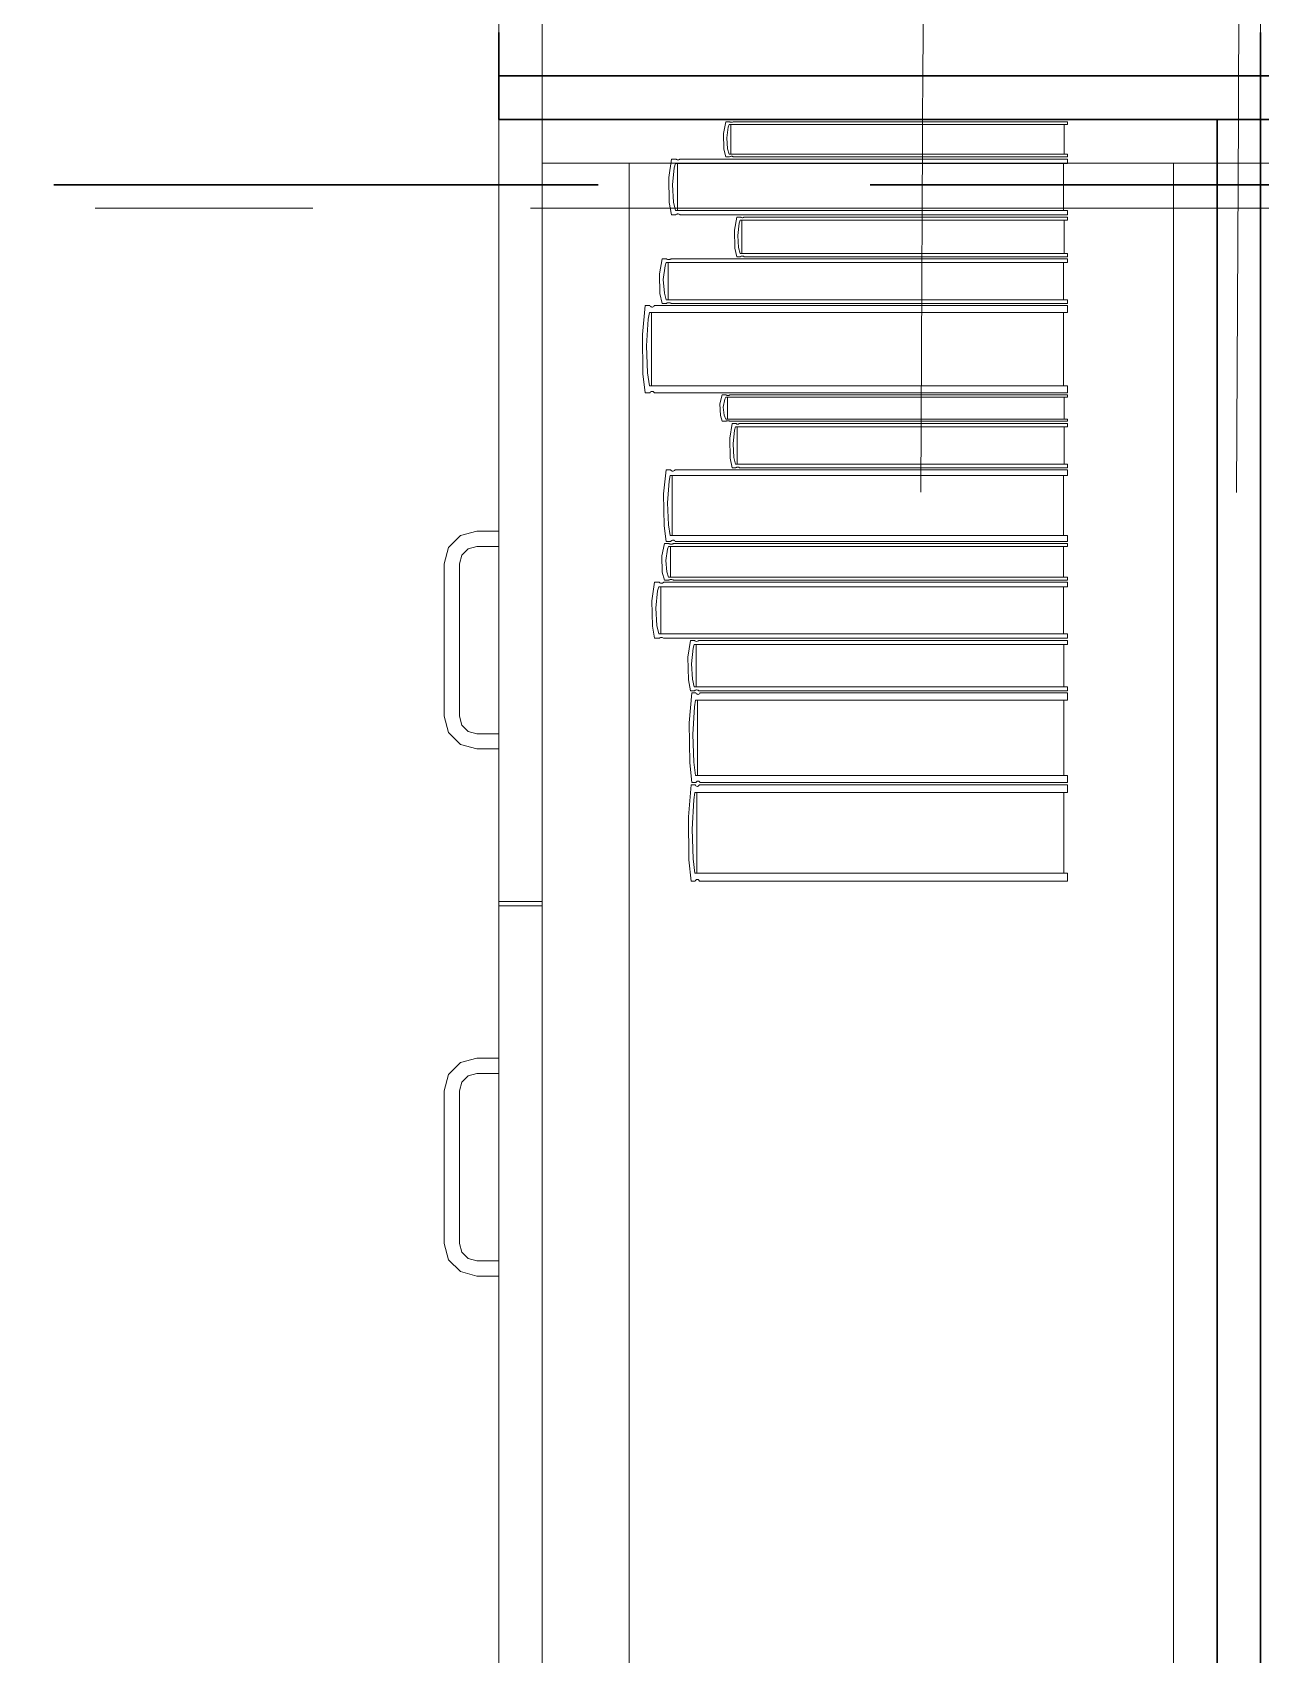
# Model space of a CAD drawing. Header units: inches. Extents: x -19 to 5698, y -728 to 92.
# Drawn here: x 104.646 to 105.21, y 20.236 to 20.981 of the extents above; entities that cross this region are included whole.
import ezdxf

# ---------------------------------------------------------------- set-up
doc = ezdxf.new("R2010")
doc.units = ezdxf.units.IN
doc.header["$MEASUREMENT"] = 0
doc.set_wipeout_variables(frame=1)
for name, pattern in [('HIDDEN', [0.375, 0.25, -0.125]), ('Punto & Raya', [0.65, 0.5, -0.075, 0, -0.075]), ('RAYITAS', [0.375, 0.25, -0.125]), ('Wipeout_Contour', [1, 0, -1])]:
    doc.linetypes.add(name, pattern=pattern)
for name, color, linetype, lineweight in [('00 conduct tomacorr', 120, 'HIDDEN', 30), ('T-TECHO-E', 150, 'Continuous', 20), ('TOMACORRIENTE', 22, 'RAYITAS', 9)]:
    doc.layers.add(name, color=color, linetype=linetype, lineweight=lineweight)
doc.layers.add('02 _ ARQ _ ALB _ Ejes Generales', color=251, linetype='Continuous')
doc.layers.add('Interior - Mobiliario', color=7, linetype='Continuous')

# ---------------------------------------------------------------- blocks, each defined once
blk = doc.blocks.new('a')
at = {"layer": 'TOMACORRIENTE', "ltscale": 0.05}
h = blk.add_hatch(color=4, dxfattribs=at)
edge = h.paths.add_edge_path()
edge.add_arc((0, 0.0752), 0.02106, 0, 360)
at = {"layer": 'TOMACORRIENTE', "color": 4}
for p, q in [((-0.14553, 0.09625), (-0.0515, 0.09625)), ((-0.09851, 0.09625), (-0.09851, -0.09657)), ((0, 0.09625), (0, -0.09625)), ((0.06232, -0.09625), (0.06232, 0.09625))]:
    blk.add_line(p, q, dxfattribs=at)
blk.add_circle((0, 0.0752), 0.02106, dxfattribs=at)
blk = doc.blocks.new('CABLE 3FACE')
at = {"layer": 'T-TECHO-E', "rotation": 59.94170052614085}
blk.add_blockref('a', (0, 0), dxfattribs=at)

msp = doc.modelspace()

# ---------------------------------------------------------------- linework, layer by layer
at = {"layer": 'Interior - Mobiliario', "color": 175, "linetype": 'Continuous', "lineweight": 13}
for p, q in [((105.21026, 22.46074), (105.21026, 20.96074)), ((105.21026, 20.96074), (105.21026, 21.00074)), ((105.21026, 20.96074), (105.21026, 20.98074)), ((105.56026, 20.96074), (105.21026, 20.96074)), ((105.54026, 20.96074), (105.21026, 20.96074)), ((105.21026, 20.96074), (105.56026, 20.96074)), ((105.56026, 20.96074), (105.21026, 20.96074)), ((105.54026, 20.96074), (105.21026, 20.96074)), ((105.21026, 20.96074), (105.56026, 20.96074)), ((104.88026, 19.48074), (104.88026, 20.94074)), ((104.88026, 20.94074), (105.19026, 20.94074)), ((105.19026, 20.94074), (105.19026, 19.48074)), ((104.96369, 20.92715), (104.9635, 20.93436)), ((104.965, 20.93228), (104.9654, 20.92732)), ((104.93839, 20.91406), (104.93962, 20.92262)), ((104.93962, 20.92262), (104.94159, 20.92262)), ((104.94159, 20.92262), (104.94174, 20.92248)), ((104.94174, 20.92248), (104.94198, 20.92234)), ((104.94198, 20.92234), (104.94223, 20.92224)), ((104.94223, 20.92224), (104.9425, 20.92219)), ((104.9425, 20.92219), (104.94277, 20.9222)), ((104.94277, 20.9222), (104.94303, 20.92226)), ((104.94303, 20.92226), (104.94328, 20.92236)), ((104.94328, 20.92236), (104.94351, 20.92252)), ((104.94351, 20.92252), (104.94361, 20.92262)), ((104.94361, 20.92262), (105.1216, 20.92262)), ((104.96455, 20.92362), (104.96369, 20.92715)), ((104.96626, 20.92362), (104.96455, 20.92362)), ((104.9654, 20.92732), (104.96612, 20.92491)), ((104.96612, 20.92491), (105.1216, 20.92491)), ((104.96634, 20.92368), (104.96626, 20.92362)), ((104.96654, 20.92378), (104.96634, 20.92368)), ((104.96676, 20.92385), (104.96654, 20.92378)), ((104.96699, 20.92388), (104.96676, 20.92385)), ((104.96722, 20.92389), (104.96699, 20.92388)), ((104.96745, 20.92386), (104.96722, 20.92389)), ((104.96767, 20.9238), (104.96745, 20.92386)), ((104.96787, 20.92371), (104.96767, 20.9238)), ((104.968, 20.92362), (104.96787, 20.92371)), ((105.1216, 20.92362), (104.968, 20.92362)), ((105.1216, 20.92491), (105.1216, 20.92362)), ((105.1216, 20.92262), (105.1216, 20.92057)), ((104.88026, 19.50074), (104.88026, 20.92074)), ((104.88026, 20.92074), (104.92026, 20.92074)), ((104.92026, 20.92074), (105.17026, 20.92074)), ((104.92026, 20.92074), (104.92026, 19.50074)), ((104.93862, 20.90259), (104.93839, 20.91406)), ((104.9409, 20.91862), (104.94014, 20.91076)), ((104.94144, 20.92057), (104.9409, 20.91862)), ((105.1216, 20.92057), (104.94144, 20.92057)), ((104.94235, 20.89902), (104.94235, 20.92057)), ((105.11978, 20.92057), (105.11978, 20.89902)), ((105.17026, 19.50074), (105.17026, 20.92074)), ((104.94014, 20.91076), (104.9406, 20.90286)), ((104.93962, 20.89697), (104.93862, 20.90259)), ((104.9406, 20.90286), (104.94144, 20.89902)), ((104.94159, 20.89697), (104.93962, 20.89697)), ((104.94144, 20.89902), (105.1216, 20.89902)), ((104.9417, 20.89707), (104.94159, 20.89697)), ((104.94193, 20.89722), (104.9417, 20.89707)), ((104.94218, 20.89733), (104.94193, 20.89722)), ((104.94244, 20.89739), (104.94218, 20.89733)), ((104.94271, 20.89739), (104.94244, 20.89739)), ((104.94297, 20.89735), (104.94271, 20.89739)), ((104.94323, 20.89725), (104.94297, 20.89735)), ((104.94346, 20.8971), (104.94323, 20.89725)), ((104.94361, 20.89697), (104.94346, 20.8971)), ((105.1216, 20.89697), (104.94361, 20.89697)), ((104.96863, 20.8899), (104.96965, 20.89597)), ((104.96965, 20.89597), (104.9713, 20.89597)), ((104.97072, 20.89313), (104.97009, 20.88755)), ((104.97117, 20.89451), (104.97072, 20.89313)), ((105.1216, 20.89451), (104.97117, 20.89451)), ((104.9713, 20.89597), (104.97143, 20.89587)), ((104.97143, 20.89587), (104.97162, 20.89576)), ((104.97162, 20.89576), (104.97184, 20.8957)), ((104.97184, 20.8957), (104.97206, 20.89566)), ((104.97193, 20.87923), (104.97193, 20.89451)), ((104.97206, 20.89566), (104.97228, 20.89567)), ((104.97228, 20.89567), (104.9725, 20.89571)), ((104.9725, 20.89571), (104.97271, 20.89578)), ((104.97271, 20.89578), (104.9729, 20.8959)), ((104.9729, 20.8959), (104.97299, 20.89597)), ((104.97299, 20.89597), (105.1216, 20.89597)), ((105.12008, 20.89451), (105.12008, 20.87923)), ((105.1216, 20.89902), (105.1216, 20.89697)), ((105.1216, 20.89597), (105.1216, 20.89451)), ((104.96882, 20.88176), (104.96863, 20.8899)), ((104.97009, 20.88755), (104.97047, 20.88195)), ((104.93411, 20.86995), (104.93536, 20.87677)), ((104.93536, 20.87677), (104.93739, 20.87677)), ((104.93739, 20.87677), (104.93754, 20.87666)), ((104.93935, 20.87669), (104.93945, 20.87677)), ((104.93945, 20.87677), (105.1216, 20.87677)), ((104.96965, 20.87777), (104.96882, 20.88176)), ((104.9713, 20.87777), (104.96965, 20.87777)), ((104.97047, 20.88195), (104.97117, 20.87923)), ((104.97117, 20.87923), (105.1216, 20.87923)), ((104.97139, 20.87784), (104.9713, 20.87777)), ((104.97158, 20.87795), (104.97139, 20.87784)), ((104.97179, 20.87803), (104.97158, 20.87795)), ((104.97201, 20.87807), (104.97179, 20.87803)), ((104.97223, 20.87808), (104.97201, 20.87807)), ((104.97245, 20.87804), (104.97223, 20.87808)), ((104.97266, 20.87797), (104.97245, 20.87804)), ((104.97286, 20.87787), (104.97266, 20.87797)), ((104.97299, 20.87777), (104.97286, 20.87787)), ((105.1216, 20.87777), (104.97299, 20.87777)), ((105.1216, 20.87923), (105.1216, 20.87777)), ((105.1216, 20.87677), (105.1216, 20.87514)), ((104.93434, 20.86081), (104.93411, 20.86995)), ((104.93667, 20.87359), (104.9359, 20.86732)), ((104.93723, 20.87514), (104.93667, 20.87359)), ((105.1216, 20.87514), (104.93723, 20.87514)), ((104.93754, 20.87666), (104.93778, 20.87655)), ((104.93778, 20.87655), (104.93804, 20.87647)), ((104.93804, 20.87647), (104.93831, 20.87643)), ((104.93816, 20.85796), (104.93816, 20.87514)), ((104.93831, 20.87643), (104.93859, 20.87644)), ((104.93859, 20.87644), (104.93886, 20.87648)), ((104.93886, 20.87648), (104.93911, 20.87657)), ((104.93911, 20.87657), (104.93935, 20.87669)), ((105.11974, 20.87514), (105.11974, 20.85796)), ((104.9359, 20.86732), (104.93637, 20.86102)), ((104.92629, 20.84197), (104.92759, 20.85532)), ((104.92759, 20.85532), (104.9297, 20.85532)), ((104.9297, 20.85532), (104.92986, 20.85511)), ((104.92986, 20.85511), (104.93011, 20.85488)), ((104.93011, 20.85488), (104.93038, 20.85473)), ((104.93038, 20.85473), (104.93067, 20.85465)), ((104.93067, 20.85465), (104.93095, 20.85466)), ((104.93095, 20.85466), (104.93123, 20.85475)), ((104.93123, 20.85475), (104.9315, 20.85492)), ((104.9315, 20.85492), (104.93174, 20.85517)), ((104.93174, 20.85517), (104.93185, 20.85532)), ((104.93185, 20.85532), (105.1216, 20.85532)), ((104.93536, 20.85632), (104.93434, 20.86081)), ((104.93739, 20.85632), (104.93536, 20.85632)), ((104.93637, 20.86102), (104.93723, 20.85796)), ((104.93723, 20.85796), (105.1216, 20.85796)), ((104.93749, 20.8564), (104.93739, 20.85632)), ((104.93773, 20.85653), (104.93749, 20.8564)), ((104.93798, 20.85661), (104.93773, 20.85653)), ((104.93825, 20.85666), (104.93798, 20.85661)), ((104.93853, 20.85666), (104.93825, 20.85666)), ((104.9388, 20.85663), (104.93853, 20.85666)), ((104.93906, 20.85655), (104.9388, 20.85663)), ((104.9393, 20.85643), (104.93906, 20.85655)), ((104.93945, 20.85632), (104.9393, 20.85643)), ((105.1216, 20.85632), (104.93945, 20.85632)), ((105.1216, 20.85796), (105.1216, 20.85632)), ((105.1216, 20.85532), (105.1216, 20.85212)), ((104.92896, 20.84908), (104.92815, 20.8368)), ((104.92953, 20.85212), (104.92896, 20.84908)), ((105.1216, 20.85212), (104.92953, 20.85212)), ((104.9305, 20.81847), (104.9305, 20.85212)), ((105.11966, 20.85212), (105.11966, 20.81847)), ((104.92653, 20.82405), (104.92629, 20.84197)), ((104.92815, 20.8368), (104.92864, 20.82447)), ((104.92759, 20.81527), (104.92653, 20.82405)), ((104.92864, 20.82447), (104.92953, 20.81847)), ((104.92953, 20.81847), (105.1216, 20.81847)), ((105.1216, 20.81847), (105.1216, 20.81527)), ((104.9297, 20.81527), (104.92759, 20.81527)), ((104.92981, 20.81542), (104.9297, 20.81527)), ((104.93006, 20.81567), (104.92981, 20.81542)), ((104.93032, 20.81584), (104.93006, 20.81567)), ((104.9306, 20.81593), (104.93032, 20.81584)), ((104.93089, 20.81594), (104.9306, 20.81593)), ((104.93117, 20.81587), (104.93089, 20.81594)), ((104.93144, 20.81571), (104.93117, 20.81587)), ((104.93169, 20.81548), (104.93144, 20.81571)), ((104.93185, 20.81527), (104.93169, 20.81548)), ((105.1216, 20.81527), (104.93185, 20.81527)), ((104.96191, 20.81025), (104.96298, 20.81427)), ((104.96211, 20.80487), (104.96191, 20.81025)), ((104.96298, 20.81427), (104.9647, 20.81427)), ((104.96409, 20.81239), (104.96343, 20.8087)), ((104.96456, 20.81331), (104.96409, 20.81239)), ((105.1216, 20.81331), (104.96456, 20.81331)), ((104.9647, 20.81427), (104.96483, 20.8142)), ((104.96483, 20.8142), (104.96504, 20.81414)), ((104.96504, 20.81414), (104.96526, 20.81409)), ((104.96526, 20.81409), (104.96549, 20.81407)), ((104.96536, 20.80319), (104.96536, 20.81331)), ((104.96549, 20.81407), (104.96572, 20.81407)), ((104.96572, 20.81407), (104.96595, 20.8141)), ((104.96595, 20.8141), (104.96617, 20.81415)), ((104.96617, 20.81415), (104.96637, 20.81422)), ((104.96637, 20.81422), (104.96646, 20.81427)), ((104.96646, 20.81427), (105.1216, 20.81427)), ((105.12002, 20.81331), (105.12002, 20.80319)), ((105.1216, 20.81427), (105.1216, 20.81331)), ((104.96298, 20.80223), (104.96211, 20.80487)), ((104.96343, 20.8087), (104.96383, 20.805)), ((104.96383, 20.805), (104.96456, 20.80319)), ((104.96456, 20.80319), (105.1216, 20.80319)), ((104.96479, 20.80228), (104.9647, 20.80223)), ((104.96499, 20.80235), (104.96479, 20.80228)), ((104.96521, 20.8024), (104.96499, 20.80235)), ((104.96544, 20.80243), (104.96521, 20.8024)), ((104.96567, 20.80243), (104.96544, 20.80243)), ((104.9659, 20.80241), (104.96567, 20.80243)), ((104.96612, 20.80236), (104.9659, 20.80241)), ((104.96633, 20.8023), (104.96612, 20.80236)), ((104.96646, 20.80223), (104.96633, 20.8023)), ((105.1216, 20.80319), (105.1216, 20.80223)), ((104.9647, 20.80223), (104.96298, 20.80223)), ((104.96645, 20.79443), (104.96749, 20.80123)), ((105.1216, 20.80223), (104.96646, 20.80223)), ((104.96749, 20.80123), (104.96916, 20.80123)), ((104.96857, 20.79805), (104.96793, 20.79181)), ((104.96903, 20.7996), (104.96857, 20.79805)), ((105.1216, 20.7996), (104.96903, 20.7996)), ((104.96916, 20.80123), (104.96929, 20.80112)), ((104.96929, 20.80112), (104.96949, 20.801)), ((104.96949, 20.801), (104.96971, 20.80093)), ((104.96971, 20.80093), (104.96993, 20.80089)), ((104.9698, 20.78248), (104.9698, 20.7996)), ((104.96993, 20.80089), (104.97016, 20.80089)), ((104.97016, 20.80089), (104.97038, 20.80094)), ((104.97038, 20.80094), (104.97059, 20.80103)), ((104.97059, 20.80103), (104.97079, 20.80115)), ((104.97079, 20.80115), (104.97087, 20.80123)), ((104.97087, 20.80123), (105.1216, 20.80123)), ((105.12006, 20.7996), (105.12006, 20.78248)), ((105.1216, 20.80123), (105.1216, 20.7996)), ((104.96665, 20.78532), (104.96645, 20.79443)), ((104.96793, 20.79181), (104.96832, 20.78553)), ((104.96749, 20.78085), (104.96665, 20.78532)), ((104.96916, 20.78085), (104.96749, 20.78085)), ((104.96832, 20.78553), (104.96903, 20.78248)), ((104.96903, 20.78248), (105.1216, 20.78248)), ((104.96925, 20.78093), (104.96916, 20.78085)), ((104.96944, 20.78105), (104.96925, 20.78093)), ((104.96966, 20.78114), (104.96944, 20.78105)), ((104.96988, 20.78119), (104.96966, 20.78114)), ((104.97011, 20.78119), (104.96988, 20.78119)), ((104.97033, 20.78116), (104.97011, 20.78119)), ((104.97055, 20.78108), (104.97033, 20.78116)), ((104.97074, 20.78096), (104.97055, 20.78108)), ((104.97087, 20.78085), (104.97074, 20.78096)), ((105.1216, 20.78085), (104.97087, 20.78085)), ((105.1216, 20.78248), (105.1216, 20.78085)), ((104.93602, 20.76891), (104.93726, 20.77985)), ((104.93726, 20.77985), (104.93927, 20.77985)), ((104.93856, 20.77474), (104.93779, 20.76468)), ((104.93911, 20.77723), (104.93856, 20.77474)), ((105.1216, 20.77723), (104.93911, 20.77723)), ((104.93927, 20.77985), (104.93942, 20.77968)), ((104.93942, 20.77968), (104.93966, 20.77949)), ((104.93966, 20.77949), (104.93991, 20.77936)), ((104.93991, 20.77936), (104.94018, 20.7793)), ((104.94003, 20.74968), (104.94003, 20.77723)), ((104.94018, 20.7793), (104.94045, 20.77931)), ((104.94045, 20.77931), (104.94072, 20.77939)), ((104.94072, 20.77939), (104.94097, 20.77953)), ((104.94097, 20.77953), (104.94121, 20.77972)), ((104.94121, 20.77972), (104.94131, 20.77985)), ((104.94131, 20.77985), (105.1216, 20.77985)), ((105.11976, 20.77723), (105.11976, 20.74968)), ((105.1216, 20.77985), (105.1216, 20.77723)), ((104.93625, 20.75425), (104.93602, 20.76891)), ((104.93779, 20.76468), (104.93826, 20.75459)), ((104.84276, 20.74973), (104.85026, 20.75174)), ((104.85026, 20.75174), (104.86026, 20.75174)), ((104.86026, 20.75174), (104.86026, 20.74474)), ((104.93726, 20.74705), (104.93625, 20.75425)), ((104.93826, 20.75459), (104.93911, 20.74968)), ((104.83526, 20.73674), (104.83727, 20.74424)), ((104.83727, 20.74424), (104.84276, 20.74973)), ((104.84626, 20.74366), (104.84333, 20.74074)), ((104.85026, 20.74474), (104.84626, 20.74366)), ((104.86026, 20.74474), (104.85026, 20.74474)), ((104.9352, 20.74046), (104.93645, 20.74605)), ((104.93645, 20.74605), (104.93846, 20.74605)), ((104.93775, 20.74344), (104.93698, 20.7383)), ((104.93927, 20.74705), (104.93726, 20.74705)), ((104.9383, 20.74471), (104.93775, 20.74344)), ((105.1216, 20.74471), (104.9383, 20.74471)), ((104.93846, 20.74605), (104.93861, 20.74596)), ((104.93861, 20.74596), (104.93885, 20.74587)), ((104.93885, 20.74587), (104.93911, 20.7458)), ((104.93911, 20.74968), (105.1216, 20.74968)), ((104.93911, 20.7458), (104.93938, 20.74577)), ((104.93922, 20.73063), (104.93922, 20.74471)), ((104.93937, 20.74718), (104.93927, 20.74705)), ((104.9396, 20.74738), (104.93937, 20.74718)), ((104.93938, 20.74577), (104.93965, 20.74578)), ((104.93985, 20.74752), (104.9396, 20.74738)), ((104.93965, 20.74578), (104.93992, 20.74582)), ((104.94012, 20.74759), (104.93985, 20.74752)), ((104.93992, 20.74582), (104.94017, 20.74589)), ((104.94039, 20.7476), (104.94012, 20.74759)), ((104.94017, 20.74589), (104.94041, 20.74599)), ((104.94066, 20.74754), (104.94039, 20.7476)), ((104.94041, 20.74599), (104.94051, 20.74605)), ((104.94051, 20.74605), (105.1216, 20.74605)), ((104.94092, 20.74742), (104.94066, 20.74754)), ((104.94116, 20.74723), (104.94092, 20.74742)), ((104.94131, 20.74705), (104.94116, 20.74723)), ((105.1216, 20.74705), (104.94131, 20.74705)), ((105.11975, 20.74471), (105.11975, 20.73063)), ((105.1216, 20.74968), (105.1216, 20.74705)), ((105.1216, 20.74605), (105.1216, 20.74471)), ((104.83526, 20.66674), (104.83526, 20.73674)), ((104.84333, 20.74074), (104.84226, 20.73674)), ((104.84226, 20.73674), (104.84226, 20.66674)), ((104.93543, 20.73296), (104.9352, 20.74046)), ((104.93698, 20.7383), (104.93745, 20.73314)), ((104.93063, 20.7197), (104.9319, 20.72829)), ((104.9319, 20.72829), (104.93397, 20.72829)), ((104.93397, 20.72829), (104.93412, 20.72815)), ((104.93412, 20.72815), (104.93437, 20.728)), ((104.93437, 20.728), (104.93463, 20.7279)), ((104.93463, 20.7279), (104.93491, 20.72786)), ((104.93491, 20.72786), (104.93519, 20.72786)), ((104.93519, 20.72786), (104.93546, 20.72792)), ((104.93645, 20.72929), (104.93543, 20.73296)), ((104.93546, 20.72792), (104.93572, 20.72803)), ((104.93572, 20.72803), (104.93596, 20.72819)), ((104.93596, 20.72819), (104.93607, 20.72829)), ((104.93607, 20.72829), (105.1216, 20.72829)), ((104.93846, 20.72929), (104.93645, 20.72929)), ((104.93745, 20.73314), (104.9383, 20.73063)), ((104.9383, 20.73063), (105.1216, 20.73063)), ((104.93856, 20.72935), (104.93846, 20.72929)), ((104.9388, 20.72945), (104.93856, 20.72935)), ((104.93905, 20.72953), (104.9388, 20.72945)), ((104.93932, 20.72956), (104.93905, 20.72953)), ((104.93959, 20.72957), (104.93932, 20.72956)), ((104.93986, 20.72954), (104.93959, 20.72957)), ((104.94012, 20.72947), (104.93986, 20.72954)), ((104.94036, 20.72938), (104.94012, 20.72947)), ((104.94051, 20.72929), (104.94036, 20.72938)), ((105.1216, 20.72929), (104.94051, 20.72929)), ((105.1216, 20.73063), (105.1216, 20.72929)), ((105.1216, 20.72829), (105.1216, 20.72623)), ((104.93324, 20.72428), (104.93245, 20.71638)), ((104.9338, 20.72623), (104.93324, 20.72428)), ((105.1216, 20.72623), (104.9338, 20.72623)), ((104.93475, 20.70461), (104.93475, 20.72623)), ((105.11971, 20.72623), (105.11971, 20.70461)), ((104.93087, 20.70819), (104.93063, 20.7197)), ((104.93245, 20.71638), (104.93293, 20.70846)), ((104.9319, 20.70255), (104.93087, 20.70819)), ((104.93293, 20.70846), (104.9338, 20.70461)), ((104.93397, 20.70255), (104.9319, 20.70255)), ((104.9338, 20.70461), (105.1216, 20.70461)), ((104.93407, 20.70265), (104.93397, 20.70255)), ((104.93431, 20.7028), (104.93407, 20.70265)), ((104.93457, 20.70291), (104.93431, 20.7028)), ((104.93485, 20.70297), (104.93457, 20.70291)), ((104.93513, 20.70298), (104.93485, 20.70297)), ((104.9354, 20.70293), (104.93513, 20.70298)), ((104.93567, 20.70283), (104.9354, 20.70293)), ((104.93591, 20.70268), (104.93567, 20.70283)), ((104.93607, 20.70255), (104.93591, 20.70268)), ((105.1216, 20.70255), (104.93607, 20.70255)), ((104.94723, 20.69385), (104.9484, 20.70155)), ((104.9484, 20.70155), (104.95028, 20.70155)), ((104.95013, 20.6997), (104.94962, 20.69795)), ((105.1216, 20.6997), (104.95013, 20.6997)), ((104.95028, 20.70155), (104.95042, 20.70142)), ((104.95042, 20.70142), (104.95065, 20.70129)), ((104.95065, 20.70129), (104.95089, 20.7012)), ((104.95089, 20.7012), (104.95114, 20.70116)), ((104.95099, 20.6803), (104.95099, 20.6997)), ((104.95114, 20.70116), (104.9514, 20.70117)), ((104.9514, 20.70117), (104.95165, 20.70122)), ((104.95165, 20.70122), (104.95188, 20.70132)), ((104.95188, 20.70132), (104.9521, 20.70146)), ((104.9521, 20.70146), (104.9522, 20.70155)), ((104.9522, 20.70155), (105.1216, 20.70155)), ((105.11987, 20.6997), (105.11987, 20.6803)), ((105.1216, 20.70461), (105.1216, 20.70255)), ((105.1216, 20.70155), (105.1216, 20.6997)), ((104.94745, 20.68352), (104.94723, 20.69385)), ((104.94962, 20.69795), (104.94889, 20.69087)), ((104.94889, 20.69087), (104.94933, 20.68376)), ((104.9484, 20.67845), (104.94745, 20.68352)), ((104.94933, 20.68376), (104.95013, 20.6803)), ((104.94783, 20.66373), (104.94898, 20.67745)), ((104.95028, 20.67845), (104.9484, 20.67845)), ((104.94898, 20.67745), (104.95086, 20.67745)), ((104.95013, 20.6803), (105.1216, 20.6803)), ((104.95038, 20.67854), (104.95028, 20.67845)), ((104.95059, 20.67868), (104.95038, 20.67854)), ((104.95083, 20.67878), (104.95059, 20.67868)), ((104.95108, 20.67883), (104.95083, 20.67878)), ((104.95086, 20.67745), (104.951, 20.67723)), ((104.951, 20.67723), (104.95123, 20.677)), ((104.95134, 20.67884), (104.95108, 20.67883)), ((104.95123, 20.677), (104.95147, 20.67684)), ((104.95159, 20.6788), (104.95134, 20.67884)), ((104.95147, 20.67684), (104.95172, 20.67677)), ((104.95183, 20.67871), (104.95159, 20.6788)), ((104.95172, 20.67677), (104.95197, 20.67678)), ((104.95206, 20.67858), (104.95183, 20.67871)), ((104.95197, 20.67678), (104.95222, 20.67687)), ((104.9522, 20.67845), (104.95206, 20.67858)), ((105.1216, 20.67845), (104.9522, 20.67845)), ((104.95222, 20.67687), (104.95246, 20.67704)), ((104.95246, 20.67704), (104.95268, 20.67729)), ((104.95268, 20.67729), (104.95277, 20.67745)), ((104.95277, 20.67745), (105.1216, 20.67745)), ((105.1216, 20.6803), (105.1216, 20.67845)), ((105.1216, 20.67745), (105.1216, 20.67416)), ((104.9502, 20.67104), (104.94948, 20.65842)), ((104.95071, 20.67416), (104.9502, 20.67104)), ((105.1216, 20.67416), (104.95071, 20.67416)), ((104.95157, 20.63959), (104.95157, 20.67416)), ((105.11988, 20.67416), (105.11988, 20.63959)), ((104.83727, 20.65924), (104.83526, 20.66674)), ((104.84226, 20.66674), (104.84333, 20.66274)), ((104.84333, 20.66274), (104.84626, 20.65981)), ((104.94804, 20.64532), (104.94783, 20.66373)), ((104.84276, 20.65375), (104.83727, 20.65924)), ((104.85026, 20.65174), (104.84276, 20.65375)), ((104.84626, 20.65981), (104.85026, 20.65874)), ((104.85026, 20.65874), (104.86026, 20.65874)), ((104.86026, 20.65874), (104.86026, 20.65174)), ((104.94948, 20.65842), (104.94992, 20.64575)), ((104.86026, 20.65174), (104.85026, 20.65174)), ((104.94898, 20.6363), (104.94804, 20.64532)), ((104.94992, 20.64575), (104.95071, 20.63959)), ((104.95071, 20.63959), (105.1216, 20.63959)), ((105.1216, 20.63959), (105.1216, 20.6363)), ((104.94748, 20.62056), (104.94864, 20.6353)), ((104.94864, 20.6353), (104.95052, 20.6353)), ((104.95086, 20.6363), (104.94898, 20.6363)), ((104.95037, 20.63176), (104.94985, 20.62841)), ((105.1216, 20.63176), (104.95037, 20.63176)), ((104.95052, 20.6353), (104.95066, 20.63506)), ((104.95066, 20.63506), (104.95088, 20.63481)), ((104.95096, 20.63646), (104.95086, 20.6363)), ((104.95088, 20.63481), (104.95113, 20.63464)), ((104.95118, 20.63671), (104.95096, 20.63646)), ((104.95113, 20.63464), (104.95138, 20.63456)), ((104.95141, 20.63688), (104.95118, 20.63671)), ((104.95123, 20.59465), (104.95123, 20.63176)), ((104.95138, 20.63456), (104.95163, 20.63457)), ((104.95166, 20.63697), (104.95141, 20.63688)), ((104.95163, 20.63457), (104.95188, 20.63467)), ((104.95192, 20.63698), (104.95166, 20.63697)), ((104.95188, 20.63467), (104.95212, 20.63486)), ((104.95217, 20.63691), (104.95192, 20.63698)), ((104.95212, 20.63486), (104.95234, 20.63512)), ((104.95241, 20.63675), (104.95217, 20.63691)), ((104.95234, 20.63512), (104.95243, 20.6353)), ((104.95263, 20.63652), (104.95241, 20.63675)), ((104.95243, 20.6353), (105.1216, 20.6353)), ((104.95277, 20.6363), (104.95263, 20.63652)), ((105.1216, 20.6363), (104.95277, 20.6363)), ((105.11987, 20.63176), (105.11987, 20.59465)), ((105.1216, 20.6353), (105.1216, 20.63176)), ((104.94985, 20.62841), (104.94913, 20.61486)), ((104.94769, 20.6008), (104.94748, 20.62056)), ((104.94913, 20.61486), (104.94957, 20.60126)), ((104.94957, 20.60126), (104.95037, 20.59465)), ((104.94864, 20.59111), (104.94769, 20.6008)), ((104.95037, 20.59465), (105.1216, 20.59465)), ((105.1216, 20.59465), (105.1216, 20.59111)), ((104.95052, 20.59111), (104.94864, 20.59111)), ((104.95061, 20.59128), (104.95052, 20.59111)), ((104.95083, 20.59155), (104.95061, 20.59128)), ((104.95107, 20.59174), (104.95083, 20.59155)), ((104.95132, 20.59184), (104.95107, 20.59174)), ((104.95158, 20.59185), (104.95132, 20.59184)), ((104.95183, 20.59177), (104.95158, 20.59185)), ((104.95207, 20.5916), (104.95183, 20.59177)), ((104.95229, 20.59135), (104.95207, 20.5916)), ((104.95243, 20.59111), (104.95229, 20.59135)), ((105.1216, 20.59111), (104.95243, 20.59111)), ((104.86026, 20.58174), (104.88026, 20.58174)), ((104.86026, 20.22074), (104.86026, 20.57974)), ((104.86026, 20.57974), (104.88026, 20.57974)), ((104.88026, 20.22074), (104.88026, 20.57974)), ((104.84276, 20.50773), (104.83727, 20.50224)), ((104.85026, 20.50974), (104.84276, 20.50773)), ((104.86026, 20.50974), (104.85026, 20.50974)), ((104.86026, 20.50274), (104.86026, 20.50974)), ((104.83727, 20.50224), (104.83526, 20.49474)), ((104.84226, 20.49474), (104.84333, 20.49874)), ((104.84333, 20.49874), (104.84626, 20.50166)), ((104.84626, 20.50166), (104.85026, 20.50274)), ((104.85026, 20.50274), (104.86026, 20.50274)), ((104.83526, 20.49474), (104.83526, 20.42474)), ((104.84226, 20.42474), (104.84226, 20.49474)), ((104.83526, 20.42474), (104.83727, 20.41724)), ((104.84333, 20.42074), (104.84226, 20.42474)), ((104.83727, 20.41724), (104.84276, 20.41175)), ((104.84626, 20.41781), (104.84333, 20.42074)), ((104.85026, 20.41674), (104.84626, 20.41781)), ((104.86026, 20.41674), (104.85026, 20.41674)), ((104.86026, 20.40974), (104.86026, 20.41674)), ((104.84276, 20.41175), (104.85026, 20.40974)), ((104.85026, 20.40974), (104.86026, 20.40974))]:
    msp.add_line(p, q, dxfattribs=at)
at = {"layer": 'Interior - Mobiliario', "color": 175, "linetype": 'Continuous', "lineweight": 30}
for p, q in [((105.21026, 20.96074), (105.21026, 20.98074)), ((105.56026, 20.96074), (105.21026, 20.96074)), ((105.56026, 20.96074), (105.21026, 20.96074))]:
    msp.add_line(p, q, dxfattribs=at)

# ---------------------------------------------------------------- wipeouts: each hides what was drawn before it
at = {"color": 254, "linetype": 'Wipeout_Contour', "lineweight": 0, "ltscale": 3268.118999}
msp.add_wipeout([(105.23026, 19.48074), (105.23026, 20.94074), (105.21026, 20.94074), (105.21026, 19.48074)], dxfattribs=at).dxf.layer = 'Interior - Mobiliario'

# ---------------------------------------------------------------- next in the draw order: linework, layer by layer
at = {"layer": 'Interior - Mobiliario', "color": 175, "linetype": 'Continuous', "lineweight": 30}
for p, q in [((105.21026, 20.96074), (105.21026, 20.94074)), ((105.23026, 20.94074), (105.21026, 20.94074)), ((105.21026, 20.94074), (105.21026, 19.48074)), ((105.56026, 20.94074), (105.21026, 20.94074))]:
    msp.add_line(p, q, dxfattribs=at)
at = {"layer": 'Interior - Mobiliario', "color": 175, "linetype": 'Continuous', "lineweight": 13}
for p, q in [((105.21026, 20.96074), (105.21026, 20.94074)), ((105.21026, 20.96074), (105.21026, 20.92074)), ((105.21026, 19.46074), (105.21026, 20.96074)), ((105.21026, 20.94074), (105.21026, 19.48074)), ((105.23026, 20.94074), (105.21026, 20.94074)), ((105.21026, 20.94074), (105.56026, 20.94074)), ((105.21026, 20.94074), (105.21026, 19.48074)), ((105.56026, 20.94074), (105.21026, 20.94074)), ((105.21026, 20.92074), (105.21026, 19.50074)), ((105.25026, 20.92074), (105.21026, 20.92074))]:
    msp.add_line(p, q, dxfattribs=at)

# ---------------------------------------------------------------- next in the draw order: wipeouts: each hides what was drawn before it
at = {"color": 254, "linetype": 'Wipeout_Contour', "lineweight": 0, "ltscale": 3268.039024}
msp.add_wipeout([(105.19026, 19.48074), (105.21026, 19.48074), (105.21026, 20.94074), (105.19026, 20.94074)], dxfattribs=at).dxf.layer = 'Interior - Mobiliario'

# ---------------------------------------------------------------- next in the draw order: linework, layer by layer
at = {"layer": '00 conduct tomacorr'}
msp.add_line((103.53095, 20.91074), (110.84067, 20.91074), dxfattribs=at)
at = {"layer": '02 _ ARQ _ ALB _ Ejes Generales', "color": 251, "linetype": 'Punto & Raya', "lineweight": 13, "true_color": 0x636466}
msp.add_line((103.27491, 20.9), (105.27491, 20.9), dxfattribs=at)
at = {"layer": 'Interior - Mobiliario', "color": 175, "linetype": 'Continuous', "lineweight": 30}
for p, q in [((105.19026, 20.94074), (105.21026, 20.94074)), ((105.19026, 20.94074), (105.19026, 19.48074)), ((105.21026, 20.94074), (105.21026, 19.48074))]:
    msp.add_line(p, q, dxfattribs=at)
at = {"layer": 'Interior - Mobiliario', "color": 175, "linetype": 'Continuous', "lineweight": 13}
for p, q in [((105.19026, 19.48074), (105.19026, 20.94074)), ((105.19026, 20.94074), (105.21026, 20.94074)), ((105.21026, 20.94074), (105.21026, 19.48074)), ((105.17026, 20.92074), (105.21026, 20.92074)), ((105.21026, 20.92074), (105.21026, 19.50074))]:
    msp.add_line(p, q, dxfattribs=at)

# ---------------------------------------------------------------- next in the draw order: wipeouts: each hides what was drawn before it
at = {"color": 254, "linetype": 'Wipeout_Contour', "lineweight": 0, "ltscale": 3267.452533}
msp.add_wipeout([(104.86026, 20.94074), (105.21026, 20.94074), (105.21026, 20.96074), (104.86026, 20.96074)], dxfattribs=at).dxf.layer = 'Interior - Mobiliario'

# ---------------------------------------------------------------- next in the draw order: linework, layer by layer
at = {"layer": 'Interior - Mobiliario', "color": 175, "linetype": 'Continuous', "lineweight": 30}
for p, q in [((104.86026, 20.96074), (105.21026, 20.96074)), ((104.86026, 20.96074), (104.86026, 20.94074)), ((105.21026, 20.96074), (105.21026, 20.94074)), ((104.86026, 20.94074), (105.21026, 20.94074))]:
    msp.add_line(p, q, dxfattribs=at)
at = {"layer": 'Interior - Mobiliario', "color": 175, "linetype": 'Continuous', "lineweight": 13}
for p, q in [((104.86026, 20.94074), (104.86026, 20.96074)), ((104.86026, 20.96074), (105.21026, 20.96074)), ((104.86026, 20.96074), (104.86026, 19.46074)), ((105.21026, 20.96074), (104.86026, 20.96074)), ((104.88026, 20.92074), (104.88026, 20.96074)), ((104.88026, 20.96074), (105.21026, 20.96074)), ((105.21026, 20.96074), (105.21026, 20.94074)), ((105.21026, 20.96074), (105.21026, 20.92074)), ((105.21026, 19.46074), (105.21026, 20.96074)), ((105.21026, 20.94074), (104.86026, 20.94074)), ((104.86026, 19.48074), (104.86026, 20.94074)), ((104.86026, 20.94074), (105.21026, 20.94074)), ((104.86026, 19.48074), (104.86026, 20.94074)), ((104.86026, 20.94074), (105.19026, 20.94074)), ((104.86026, 20.94074), (104.86026, 20.58174)), ((104.86026, 20.94074), (104.88026, 20.94074)), ((104.88026, 19.48074), (104.88026, 20.94074)), ((104.88026, 20.94074), (105.19026, 20.94074)), ((104.88026, 19.48074), (104.88026, 20.94074)), ((104.88026, 20.94074), (105.19026, 20.94074)), ((104.88026, 20.94074), (104.88026, 20.58174)), ((104.9635, 20.93436), (104.96455, 20.93974)), ((104.96455, 20.93974), (104.96626, 20.93974)), ((104.96566, 20.93722), (104.965, 20.93228)), ((104.96612, 20.93845), (104.96566, 20.93722)), ((105.1216, 20.93845), (104.96612, 20.93845)), ((104.96626, 20.93974), (104.96639, 20.93965)), ((104.96639, 20.93965), (104.96659, 20.93956)), ((104.96659, 20.93956), (104.96681, 20.9395)), ((104.96681, 20.9395), (104.96704, 20.93947)), ((104.96691, 20.92491), (104.96691, 20.93845)), ((104.96704, 20.93947), (104.96727, 20.93947)), ((104.96727, 20.93947), (104.9675, 20.93951)), ((104.9675, 20.93951), (104.96771, 20.93958)), ((104.96771, 20.93958), (104.96791, 20.93967)), ((104.96791, 20.93967), (104.968, 20.93974)), ((104.968, 20.93974), (105.1216, 20.93974)), ((105.12003, 20.93845), (105.12003, 20.92491)), ((105.1216, 20.93974), (105.1216, 20.93845)), ((105.19026, 20.94074), (105.19026, 19.48074)), ((105.19026, 20.94074), (105.19026, 19.48074)), ((105.19026, 20.94074), (105.19026, 19.48074)), ((105.21026, 20.94074), (105.21026, 19.48074))]:
    msp.add_line(p, q, dxfattribs=at)

# ---------------------------------------------------------------- next in the draw order: wipeouts: each hides what was drawn before it
at = {"color": 254, "linetype": 'Wipeout_Contour', "lineweight": 0, "ltscale": 3267.454586}
msp.add_wipeout([(104.86026, 20.98074), (104.86026, 20.96074), (105.21026, 20.96074), (105.21026, 20.98074)], dxfattribs=at).dxf.layer = 'Interior - Mobiliario'

# ---------------------------------------------------------------- next in the draw order: linework, layer by layer
at = {"layer": 'Interior - Mobiliario', "color": 175, "linetype": 'Continuous', "lineweight": 13}
for p, q in [((104.86026, 20.96074), (104.86026, 22.46074)), ((105.21026, 22.46074), (105.21026, 20.96074)), ((104.88026, 21.00074), (104.88026, 20.96074)), ((105.21026, 20.96074), (105.21026, 21.00074)), ((104.86026, 20.98074), (104.86026, 20.96074)), ((105.21026, 20.96074), (105.21026, 20.98074)), ((104.86026, 20.96074), (105.21026, 20.96074)), ((105.21026, 20.96074), (104.86026, 20.96074)), ((104.88026, 20.96074), (105.21026, 20.96074))]:
    msp.add_line(p, q, dxfattribs=at)
at = {"layer": 'Interior - Mobiliario', "color": 175, "linetype": 'Continuous', "lineweight": 30}
for p, q in [((104.86026, 20.96074), (104.86026, 20.98074)), ((105.21026, 20.96074), (105.21026, 20.98074)), ((104.86026, 20.96074), (105.21026, 20.96074))]:
    msp.add_line(p, q, dxfattribs=at)

# ---------------------------------------------------------------- next in the draw order: block references
at = {"layer": '00 conduct tomacorr', "xscale": 1.47256122672843, "yscale": 1.47256122672843, "zscale": 1.47256122672843, "rotation": 299.7894777823319}
msp.add_blockref('CABLE 3FACE', (105.19994, 20.91117), dxfattribs=at)

doc.saveas('drawing.dxf')
